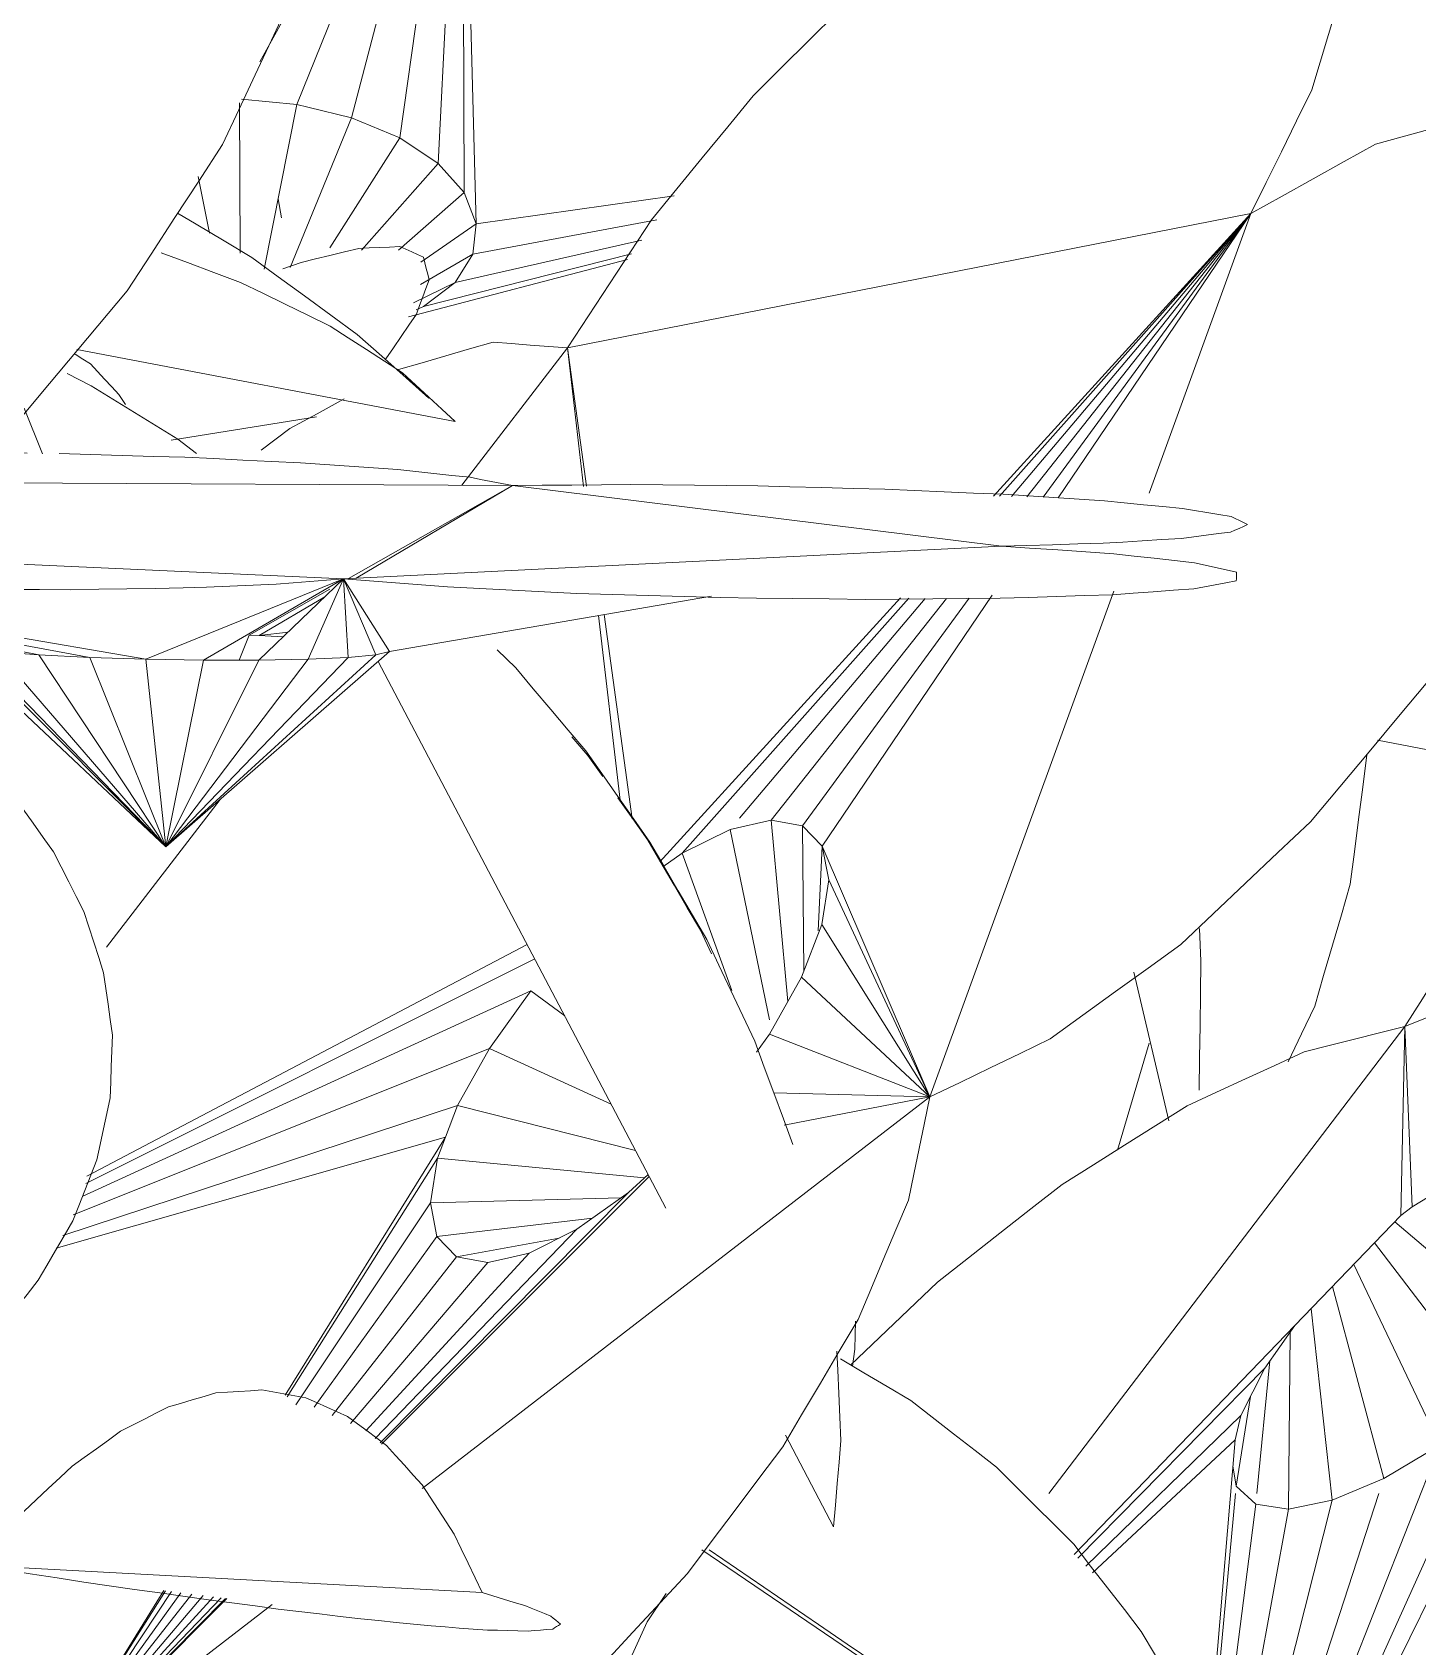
# Model space of a CAD drawing. Header units: metres. Extents: x 10.2 to 20.8, y -0.2 to 6.6.
# Drawn here: x 14.7528 to 14.8054, y 2.6856 to 2.7469 of the extents above; entities that cross this region are included whole.
import ezdxf

# ---------------------------------------------------------------- set-up
doc = ezdxf.new("R2010")
doc.units = ezdxf.units.M
doc.layers.add('Importações nas famílias', color=250, linetype='Continuous', lineweight=5)
doc.layers.add('Vegetação', color=7, linetype='Continuous', lineweight=5)

# ---------------------------------------------------------------- blocks, each defined once
blk = doc.blocks.new('Planta_pergolado_12200 - plantas pergolado_skp_Component_12-V3976-Corte 3')
at = {"layer": 'Importações nas famílias'}
blk.add_line((14.762248, 2.739896), (14.762127, 2.740619), dxfattribs=at)
blk = doc.blocks.new('Planta_pergolado_12200 - plantas pergolado_skp_Component_16-V3981-Corte 3')
blk.add_blockref('Planta_pergolado_12200 - plantas pergolado_skp_Component_12-V3976-Corte 3', (0, 0))
blk = doc.blocks.new('Planta_pergolado_12200 - plantas pergolado_skp_Component_12-V3995-Corte 3')
at = {"layer": 'Importações nas famílias'}
for p, q in [((14.784061, 2.697964), (14.784031, 2.696891)), ((14.784031, 2.696891), (14.783945, 2.696248))]:
    blk.add_line(p, q, dxfattribs=at)
blk = doc.blocks.new('Planta_pergolado_12200 - plantas pergolado_skp_Component_17-V3996-Corte 3')
at = {"layer": 'Importações nas famílias'}
for p, q in [((14.761431, 2.74582), (14.769106, 2.75976)), ((14.762839, 2.744203), (14.769106, 2.75976)), ((14.769106, 2.75976), (14.764918, 2.743701)), ((14.769106, 2.75976), (14.76675, 2.742938)), ((14.76821, 2.741967), (14.769106, 2.75976)), ((14.769198, 2.740854), (14.769106, 2.75976)), ((14.769106, 2.75976), (14.769648, 2.739674)), ((14.760679, 2.738547), (14.760655, 2.744266)), ((14.762839, 2.744203), (14.760731, 2.744403)), ((14.762839, 2.744203), (14.761595, 2.737942)), ((14.763257, 2.744102), (14.762839, 2.744203)), ((14.762576, 2.738005), (14.764918, 2.743701)), ((14.763257, 2.744102), (14.764918, 2.743701)), ((14.764918, 2.743701), (14.76675, 2.742938)), ((14.764083, 2.738752), (14.76675, 2.742938)), ((14.76675, 2.742938), (14.76821, 2.741967)), ((14.765297, 2.738661), (14.76821, 2.741967)), ((14.76821, 2.741967), (14.769198, 2.740854)), ((14.759519, 2.739314), (14.759084, 2.741472)), ((14.766693, 2.738669), (14.769198, 2.740854)), ((14.769198, 2.740854), (14.769648, 2.739674)), ((14.769648, 2.739674), (14.777174, 2.740728)), ((14.767542, 2.738208), (14.769648, 2.739674)), ((14.769527, 2.738509), (14.776509, 2.739826)), ((14.769527, 2.738509), (14.769648, 2.739674)), ((14.768846, 2.737436), (14.775938, 2.739049)), ((14.767073, 2.736129), (14.775393, 2.738309)), ((14.767529, 2.737362), (14.769527, 2.738509)), ((14.767649, 2.73653), (14.775551, 2.738523)), ((14.768846, 2.737436), (14.769527, 2.738509)), ((14.767271, 2.736664), (14.768846, 2.737436)), ((14.767649, 2.73653), (14.768846, 2.737436)), ((14.767364, 2.736404), (14.767649, 2.73653))]:
    blk.add_line(p, q, dxfattribs=at)
blk = doc.blocks.new('Planta_pergolado_12200 - plantas pergolado_skp_Component_16-V3997-Corte 3')
for name in ['Planta_pergolado_12200 - plantas pergolado_skp_Component_17-V3996-Corte 3', 'Planta_pergolado_12200 - plantas pergolado_skp_Component_12-V3995-Corte 3']:
    blk.add_blockref(name, (0, 0))
blk = doc.blocks.new('Planta_pergolado_12200 - plantas pergolado_skp_-V4057-Corte 3')
for name in ['Planta_pergolado_12200 - plantas pergolado_skp_Component_16-V3981-Corte 3', 'Planta_pergolado_12200 - plantas pergolado_skp_Component_16-V3997-Corte 3']:
    blk.add_blockref(name, (0, 0))
blk = doc.blocks.new('Planta_pergolado_12200 - plantas pergolado_skp_Component_12-V4360-Corte 3')
at = {"layer": 'Importações nas famílias'}
for p, q in [((14.754112, 2.733974), (14.755022, 2.733515)), ((14.75632, 2.7328), (14.756071, 2.733187)), ((14.753172, 2.730929), (14.75247, 2.732662)), ((14.758313, 2.731486), (14.759028, 2.730942))]:
    blk.add_line(p, q, dxfattribs=at)
at = {"layer": 'Importações nas famílias', "flags": 128}
for points in [[(14.754992, 2.734342), (14.754705, 2.734529), (14.754417, 2.734717)], [(14.756071, 2.733187), (14.755801, 2.733475), (14.755532, 2.733764), (14.755262, 2.734053), (14.754992, 2.734342)], [(14.755022, 2.733515), (14.755845, 2.733007), (14.756667, 2.7325), (14.75749, 2.731993), (14.758313, 2.731486)]]:
    blk.add_lwpolyline(points, dxfattribs=at)
blk = doc.blocks.new('Planta_pergolado_12200 - plantas pergolado_skp_Component_12-V4088-Corte 3')
at = {"layer": 'Importações nas famílias'}
for p, q in [((14.595494, 2.489186), (14.595587, 2.489406)), ((14.601585, 2.462775), (14.595494, 2.489186))]:
    blk.add_line(p, q, dxfattribs=at)
at = {"layer": 'Importações nas famílias', "flags": 128}
for points in [[(14.595679, 2.489625), (14.595772, 2.489845), (14.595864, 2.490064)], [(14.59679, 2.489866), (14.596923, 2.489599), (14.597057, 2.489331), (14.59719, 2.489063), (14.597324, 2.488795)], [(14.597324, 2.488795), (14.597465, 2.488372), (14.597606, 2.487949), (14.597747, 2.487526), (14.597889, 2.487104)], [(14.597889, 2.487104), (14.598034, 2.486536), (14.59818, 2.485968), (14.598326, 2.4854), (14.598471, 2.484832)], [(14.600388, 2.48547), (14.599818, 2.485954), (14.599247, 2.486438), (14.598677, 2.486922), (14.598106, 2.487406)], [(14.602315, 2.483399), (14.601834, 2.483916), (14.601352, 2.484434), (14.60087, 2.484952), (14.600388, 2.48547)], [(14.598471, 2.484832), (14.598618, 2.484132), (14.598765, 2.483433), (14.598911, 2.482733), (14.599058, 2.482034)], [(14.603866, 2.481216), (14.603478, 2.481761), (14.60309, 2.482307), (14.602703, 2.482853), (14.602315, 2.483399)], [(14.599058, 2.482034), (14.599202, 2.481219), (14.599346, 2.480404), (14.599491, 2.479589), (14.599635, 2.478774)], [(14.605022, 2.478946), (14.604733, 2.479513), (14.604444, 2.480081), (14.604155, 2.480648), (14.603866, 2.481216)], [(14.599635, 2.478774), (14.599773, 2.477863), (14.599912, 2.476952), (14.60005, 2.47604), (14.600189, 2.475129)], [(14.605772, 2.476613), (14.605584, 2.477196), (14.605397, 2.477779), (14.605209, 2.478362), (14.605022, 2.478946)], [(14.606106, 2.474244), (14.606023, 2.474837), (14.605939, 2.475429), (14.605855, 2.476021), (14.605772, 2.476613)], [(14.600189, 2.475129), (14.600318, 2.474143), (14.600448, 2.473157), (14.600577, 2.472171), (14.600706, 2.471185)], [(14.606022, 2.471866), (14.606043, 2.47246), (14.606064, 2.473055), (14.606085, 2.47365), (14.606106, 2.474244)], [(14.60552, 2.469503), (14.605646, 2.470094), (14.605771, 2.470685), (14.605897, 2.471275), (14.606022, 2.471866)], [(14.600706, 2.471185), (14.600824, 2.470148), (14.600941, 2.46911), (14.601058, 2.468073), (14.601176, 2.467035)], [(14.604606, 2.467184), (14.604834, 2.467764), (14.605063, 2.468344), (14.605291, 2.468924), (14.60552, 2.469503)], [(14.601176, 2.467035), (14.601278, 2.46597), (14.601381, 2.464905), (14.601483, 2.46384), (14.601585, 2.462775)], [(14.603289, 2.464933), (14.603618, 2.465496), (14.603948, 2.466058), (14.604277, 2.466621), (14.604606, 2.467184)], [(14.601585, 2.462775), (14.602011, 2.463315), (14.602437, 2.463854), (14.602863, 2.464393), (14.603289, 2.464933)]]:
    blk.add_lwpolyline(points, dxfattribs=at)
blk = doc.blocks.new('Planta_pergolado_12200 - plantas pergolado_skp_Component_12-V4361-Corte 3')
at = {"layer": 'Importações nas famílias'}
for p, q in [((14.770447, 2.723474), (14.771152, 2.722787)), ((14.77686, 2.702248), (14.765927, 2.723038)), ((14.773886, 2.719466), (14.773289, 2.720166)), ((14.774457, 2.718661), (14.773886, 2.719466)), ((14.778591, 2.71192), (14.778168, 2.712819)), ((14.783224, 2.690147), (14.781397, 2.693621))]:
    blk.add_line(p, q, dxfattribs=at)
at = {"layer": 'Importações nas famílias', "flags": 128}
for points in [[(14.771152, 2.722787), (14.771817, 2.722), (14.772482, 2.721213), (14.773147, 2.720427), (14.773812, 2.71964)], [(14.773812, 2.71964), (14.774422, 2.718773), (14.775031, 2.717905), (14.77564, 2.717038), (14.776249, 2.716171)], [(14.776168, 2.716246), (14.775598, 2.717051), (14.775027, 2.717856)], [(14.778168, 2.712819), (14.777668, 2.713676), (14.777168, 2.714533), (14.776668, 2.715389), (14.776168, 2.716246)], [(14.776249, 2.716171), (14.776789, 2.715243), (14.777328, 2.714316), (14.777867, 2.713388), (14.778406, 2.71246)], [(14.778406, 2.71246), (14.778863, 2.711494), (14.779319, 2.710528), (14.779776, 2.709562), (14.780232, 2.708596)], [(14.780232, 2.708596), (14.780596, 2.707614), (14.780959, 2.706633), (14.781322, 2.705651), (14.781685, 2.704669)], [(14.78335, 2.696825), (14.783384, 2.6961), (14.783425, 2.695208), (14.783467, 2.694315), (14.783508, 2.693423)], [(14.783508, 2.693423), (14.783437, 2.692604), (14.783366, 2.691785), (14.783295, 2.690966), (14.783224, 2.690147)]]:
    blk.add_lwpolyline(points, dxfattribs=at)
blk = doc.blocks.new('Planta_pergolado_12200 - plantas pergolado_skp_Component_17-V4362-Corte 3')
at = {"layer": 'Importações nas famílias'}
for p, q in [((14.751378, 2.730967), (14.752591, 2.730951)), ((14.771031, 2.729724), (14.749812, 2.729831)), ((14.764802, 2.726185), (14.771031, 2.729724)), ((14.771031, 2.729724), (14.765088, 2.726199)), ((14.789605, 2.727417), (14.771031, 2.729724)), ((14.746509, 2.726994), (14.764606, 2.726175)), ((14.746756, 2.7272), (14.747988, 2.726927)), ((14.789605, 2.727417), (14.764606, 2.726175)), ((14.757097, 2.723117), (14.764606, 2.726175)), ((14.759291, 2.723081), (14.764606, 2.726175)), ((14.76102, 2.724036), (14.764083, 2.725776)), ((14.764606, 2.726175), (14.761396, 2.723081)), ((14.764606, 2.726175), (14.763269, 2.723118)), ((14.764783, 2.723187), (14.764606, 2.726175)), ((14.765834, 2.723286), (14.764606, 2.726175)), ((14.764606, 2.726175), (14.76635, 2.723407)), ((14.744257, 2.725175), (14.754965, 2.723187)), ((14.757097, 2.723117), (14.744527, 2.725296)), ((14.763899, 2.725494), (14.761408, 2.724017)), ((14.76635, 2.723407), (14.778595, 2.725519)), ((14.743825, 2.724913), (14.750307, 2.723541)), ((14.743832, 2.724917), (14.749688, 2.723681)), ((14.743908, 2.724963), (14.75145, 2.723406)), ((14.744061, 2.725056), (14.753038, 2.723285)), ((14.760645, 2.723081), (14.76102, 2.724036)), ((14.76102, 2.724036), (14.761408, 2.724017)), ((14.761408, 2.724017), (14.762503, 2.724149)), ((14.761408, 2.724017), (14.762318, 2.72397)), ((14.749688, 2.723681), (14.749635, 2.723816)), ((14.750307, 2.723541), (14.749688, 2.723681)), ((14.749688, 2.723681), (14.757855, 2.715985)), ((14.757855, 2.715985), (14.750307, 2.723541)), ((14.750765, 2.723487), (14.750307, 2.723541)), ((14.757855, 2.715985), (14.750469, 2.723609)), ((14.75145, 2.723406), (14.750765, 2.723487)), ((14.753038, 2.723285), (14.75145, 2.723406)), ((14.75145, 2.723406), (14.757855, 2.715985)), ((14.757855, 2.715985), (14.76635, 2.723407)), ((14.765834, 2.723286), (14.76635, 2.723407)), ((14.757855, 2.715985), (14.753038, 2.723285)), ((14.754965, 2.723187), (14.753038, 2.723285)), ((14.757855, 2.715985), (14.754965, 2.723187)), ((14.757097, 2.723117), (14.754965, 2.723187)), ((14.757855, 2.715985), (14.757097, 2.723117)), ((14.759291, 2.723081), (14.757097, 2.723117)), ((14.757855, 2.715985), (14.765834, 2.723286)), ((14.757855, 2.715985), (14.764783, 2.723187)), ((14.757855, 2.715985), (14.763269, 2.723118)), ((14.759291, 2.723081), (14.757855, 2.715985)), ((14.757855, 2.715985), (14.761396, 2.723081)), ((14.759714, 2.723081), (14.759291, 2.723081)), ((14.759714, 2.723081), (14.761396, 2.723081)), ((14.761396, 2.723081), (14.763269, 2.723118)), ((14.763269, 2.723118), (14.764783, 2.723187)), ((14.764783, 2.723187), (14.765834, 2.723286))]:
    blk.add_line(p, q, dxfattribs=at)
at = {"layer": 'Importações nas famílias', "flags": 128}
for points in [[(14.753804, 2.730935), (14.754999, 2.7309), (14.756195, 2.730864), (14.757391, 2.730829), (14.758586, 2.730794)], [(14.758586, 2.730794), (14.759683, 2.730743), (14.76078, 2.730691), (14.761877, 2.730639), (14.762974, 2.730587)], [(14.762974, 2.730587), (14.763897, 2.730522), (14.764821, 2.730458), (14.765744, 2.730393), (14.766668, 2.730328)], [(14.766668, 2.730328), (14.767355, 2.730254), (14.768042, 2.73018), (14.768729, 2.730107), (14.769416, 2.730033)], [(14.769416, 2.730033), (14.769819, 2.729956), (14.770223, 2.729879), (14.770627, 2.729801), (14.771031, 2.729724)], [(14.771031, 2.729724), (14.772156, 2.729732), (14.77328, 2.72974), (14.774405, 2.729749), (14.77553, 2.729757)], [(14.77553, 2.729757), (14.776736, 2.729745), (14.777943, 2.729733), (14.779149, 2.729721), (14.780355, 2.729709)], [(14.780355, 2.729709), (14.781561, 2.729677), (14.782767, 2.729646), (14.783973, 2.729614), (14.785178, 2.729583)], [(14.785178, 2.729583), (14.786301, 2.729534), (14.787424, 2.729486), (14.788547, 2.729437), (14.78967, 2.729388)], [(14.78967, 2.729388), (14.790634, 2.729326), (14.791597, 2.729263), (14.792561, 2.7292), (14.793525, 2.729138)], [(14.793525, 2.729138), (14.794263, 2.729066), (14.795002, 2.728993), (14.79574, 2.728921), (14.796479, 2.728849)], [(14.796479, 2.728849), (14.796942, 2.728772), (14.797405, 2.728695), (14.797869, 2.728618), (14.798332, 2.728541)], [(14.798957, 2.728235), (14.798796, 2.728164), (14.798635, 2.728093), (14.798474, 2.728023), (14.798313, 2.727952)], [(14.798332, 2.728541), (14.798488, 2.728464), (14.798645, 2.728388), (14.798801, 2.728311), (14.798957, 2.728235)], [(14.796442, 2.727711), (14.795699, 2.727665), (14.794957, 2.72762), (14.794214, 2.727574), (14.793472, 2.727529)], [(14.798313, 2.727952), (14.797845, 2.727892), (14.797377, 2.727831), (14.796909, 2.727771), (14.796442, 2.727711)], [(14.793472, 2.727529), (14.792505, 2.727501), (14.791539, 2.727473), (14.790572, 2.727445), (14.789605, 2.727417)], [(14.789605, 2.727417), (14.790673, 2.727344), (14.791741, 2.727271), (14.792809, 2.727198), (14.793876, 2.727125)], [(14.793876, 2.727125), (14.794642, 2.72704), (14.795408, 2.726956), (14.796175, 2.726872), (14.796941, 2.726787)], [(14.796941, 2.726787), (14.79734, 2.726699), (14.797739, 2.726611), (14.798138, 2.726522), (14.798536, 2.726434)], [(14.798536, 2.726434), (14.798534, 2.726349), (14.798532, 2.726265), (14.79853, 2.72618), (14.798528, 2.726095)], [(14.749504, 2.725778), (14.748288, 2.725802), (14.747072, 2.725826), (14.745856, 2.72585), (14.745022, 2.725866)], [(14.754238, 2.725762), (14.753054, 2.725766), (14.751871, 2.72577), (14.750688, 2.725774), (14.749504, 2.725778)], [(14.758519, 2.725827), (14.757449, 2.725811), (14.756378, 2.725795), (14.755308, 2.725779), (14.754238, 2.725762)], [(14.762055, 2.725968), (14.761171, 2.725933), (14.760287, 2.725897), (14.759403, 2.725862), (14.758519, 2.725827)], [(14.764606, 2.726175), (14.763968, 2.726124), (14.76333, 2.726072), (14.762693, 2.72602), (14.762055, 2.725968)], [(14.768558, 2.725867), (14.76757, 2.725944), (14.766582, 2.726021), (14.765594, 2.726098), (14.764606, 2.726175)], [(14.773468, 2.725621), (14.772241, 2.725683), (14.771013, 2.725744), (14.769786, 2.725805), (14.768558, 2.725867)], [(14.796915, 2.7258), (14.796145, 2.725743), (14.795375, 2.725687), (14.794605, 2.72563), (14.793836, 2.725573)], [(14.798528, 2.726095), (14.798124, 2.726021), (14.797721, 2.725948), (14.797318, 2.725874), (14.796915, 2.7258)], [(14.778915, 2.725459), (14.777553, 2.7255), (14.776192, 2.72554), (14.77483, 2.725581), (14.773468, 2.725621)], [(14.784434, 2.725395), (14.783054, 2.725411), (14.781675, 2.725427), (14.780295, 2.725443), (14.778915, 2.725459)], [(14.789553, 2.725434), (14.788274, 2.725424), (14.786994, 2.725415), (14.785714, 2.725405), (14.784434, 2.725395)], [(14.793836, 2.725573), (14.792765, 2.725538), (14.791695, 2.725504), (14.790624, 2.725469), (14.789553, 2.725434)]]:
    blk.add_lwpolyline(points, dxfattribs=at)
blk = doc.blocks.new('Planta_pergolado_12200 - plantas pergolado_skp_Component_16-V4363-Corte 3')
for name, p in [('Planta_pergolado_12200 - plantas pergolado_skp_Component_12-V4360-Corte 3', (0, 0)), ('Planta_pergolado_12200 - plantas pergolado_skp_Component_17-V4362-Corte 3', (0, 0)), ('Planta_pergolado_12200 - plantas pergolado_skp_Component_12-V4088-Corte 3', (0.149723, 0.234583)), ('Planta_pergolado_12200 - plantas pergolado_skp_Component_12-V4361-Corte 3', (0, 0))]:
    blk.add_blockref(name, p)
blk = doc.blocks.new('Planta_pergolado_12200 - plantas pergolado_skp_Component_12-V4394-Corte 3')
at = {"layer": 'Importações nas famílias'}
for p, q in [((14.736458, 2.696003), (14.737286, 2.69607)), ((14.736934, 2.687892), (14.728594, 2.690666)), ((14.769381, 2.677101), (14.76616, 2.678172))]:
    blk.add_line(p, q, dxfattribs=at)
at = {"layer": 'Importações nas famílias', "flags": 128}
for points in [[(14.737286, 2.69607), (14.738208, 2.695972), (14.73913, 2.695874), (14.740051, 2.695775), (14.740973, 2.695677)], [(14.769381, 2.677101), (14.769007, 2.677776), (14.768633, 2.678451), (14.768259, 2.679126)], [(14.767555, 2.679072), (14.768467, 2.678088), (14.769381, 2.677101)]]:
    blk.add_lwpolyline(points, dxfattribs=at)
blk = doc.blocks.new('Planta_pergolado_12200 - plantas pergolado_skp_Component_16-V4397-Corte 3')
blk.add_blockref('Planta_pergolado_12200 - plantas pergolado_skp_Component_12-V4394-Corte 3', (0, 0))
blk = doc.blocks.new('Planta_pergolado_12200 - plantas pergolado_skp_-V4413-Corte 3')
blk.add_blockref('Planta_pergolado_12200 - plantas pergolado_skp_Component_16-V4397-Corte 3', (0, 0))
blk = doc.blocks.new('Planta_pergolado_12200 - plantas pergolado_skp_-V4414-Corte 3')
for name in ['Planta_pergolado_12200 - plantas pergolado_skp_-V4413-Corte 3', 'Planta_pergolado_12200 - plantas pergolado_skp_Component_16-V4363-Corte 3']:
    blk.add_blockref(name, (0, 0))
blk = doc.blocks.new('Planta_pergolado_12200 - plantas pergolado_skp_-V4514-Corte 3')
for name in ['Planta_pergolado_12200 - plantas pergolado_skp_-V4414-Corte 3', 'Planta_pergolado_12200 - plantas pergolado_skp_-V4057-Corte 3']:
    blk.add_blockref(name, (0, 0))
blk = doc.blocks.new('Planta_pergolado_12200 - plantas pergolado_skp_Component_12-V5023-Corte 3')
at = {"layer": 'Importações nas famílias'}
blk.add_line((14.76988, 2.687646), (14.750673, 2.688674), dxfattribs=at)
at = {"layer": 'Importações nas famílias', "flags": 128}
for points in [[(14.759761, 2.69523), (14.759312, 2.695098), (14.758864, 2.694967), (14.758415, 2.694835), (14.757966, 2.694704)], [(14.761506, 2.695344), (14.76107, 2.695316), (14.760634, 2.695287), (14.760198, 2.695258), (14.759761, 2.69523)], [(14.76318, 2.695047), (14.762762, 2.695121), (14.762343, 2.695196), (14.761925, 2.69527), (14.761506, 2.695344)], [(14.757966, 2.694704), (14.757509, 2.694471), (14.757052, 2.694238), (14.756595, 2.694006), (14.756138, 2.693773)], [(14.764765, 2.69434), (14.764369, 2.694517), (14.763973, 2.694693), (14.763577, 2.69487), (14.76318, 2.695047)], [(14.766244, 2.693232), (14.765874, 2.693509), (14.765504, 2.693786), (14.765135, 2.694063), (14.764765, 2.69434)], [(14.756138, 2.693773), (14.755679, 2.693441), (14.755219, 2.69311), (14.75476, 2.692778), (14.7543, 2.692447)], [(14.767599, 2.691735), (14.76726, 2.692109), (14.766921, 2.692484), (14.766582, 2.692858), (14.766244, 2.693232)], [(14.7543, 2.692447), (14.753843, 2.69202), (14.753386, 2.691594), (14.752929, 2.691167), (14.752472, 2.690741)], [(14.768815, 2.689866), (14.768511, 2.690333), (14.768207, 2.690801), (14.767903, 2.691268), (14.767599, 2.691735)], [(14.752472, 2.690741), (14.752022, 2.690224), (14.751572, 2.689707), (14.751123, 2.68919), (14.750673, 2.688674)], [(14.76988, 2.687646), (14.769614, 2.688201), (14.769348, 2.688756), (14.769082, 2.689311), (14.768815, 2.689866)], [(14.750673, 2.688674), (14.751691, 2.688516), (14.75271, 2.688359), (14.753728, 2.688202), (14.754746, 2.688044)], [(14.754746, 2.688044), (14.755708, 2.687905), (14.756671, 2.687766), (14.757633, 2.687627), (14.758595, 2.687488)], [(14.758595, 2.687488), (14.759479, 2.68737), (14.760363, 2.687252), (14.761247, 2.687134), (14.762131, 2.687017)], [(14.771494, 2.687148), (14.77109, 2.687272), (14.770687, 2.687397), (14.770284, 2.687521), (14.76988, 2.687646)], [(14.772491, 2.686744), (14.772242, 2.686845), (14.771992, 2.686946), (14.771743, 2.687047), (14.771494, 2.687148)], [(14.762131, 2.687017), (14.762915, 2.686923), (14.7637, 2.68683), (14.764485, 2.686736), (14.765269, 2.686643)], [(14.765269, 2.686643), (14.765937, 2.686576), (14.766604, 2.686509), (14.767271, 2.686441), (14.767938, 2.686374)], [(14.772848, 2.686443), (14.772759, 2.686518), (14.77267, 2.686593), (14.77258, 2.686669), (14.772491, 2.686744)], [(14.767938, 2.686374), (14.768472, 2.686335), (14.769005, 2.686296), (14.769539, 2.686257), (14.770073, 2.686218)], [(14.770073, 2.686218), (14.770461, 2.686208), (14.770849, 2.686197), (14.771237, 2.686187), (14.771625, 2.686177)], [(14.771625, 2.686177), (14.771858, 2.686196), (14.772091, 2.686215), (14.772324, 2.686234), (14.772557, 2.686253)], [(14.772557, 2.686253), (14.77263, 2.6863), (14.772703, 2.686348), (14.772776, 2.686395), (14.772848, 2.686443)]]:
    blk.add_lwpolyline(points, dxfattribs=at)
blk = doc.blocks.new('Planta_pergolado_12200 - plantas pergolado_skp_Component_16-V5027-Corte 3')
blk.add_blockref('Planta_pergolado_12200 - plantas pergolado_skp_Component_12-V5023-Corte 3', (0, 0))
blk = doc.blocks.new('Planta_pergolado_12200 - plantas pergolado_skp_Component_12-V5068-Corte 3')
at = {"layer": 'Importações nas famílias'}
for p, q in [((14.762308, 2.737957), (14.763, 2.738204)), ((14.763582, 2.732327), (14.758055, 2.731447))]:
    blk.add_line(p, q, dxfattribs=at)
at = {"layer": 'Importações nas famílias', "flags": 128}
for points in [[(14.763, 2.738204), (14.763547, 2.738337), (14.764094, 2.73847), (14.764642, 2.738603), (14.765189, 2.738735)], [(14.765189, 2.738735), (14.76558, 2.738752), (14.76597, 2.738768), (14.76636, 2.738785), (14.766751, 2.738801)], [(14.766751, 2.738801), (14.766975, 2.7387), (14.767199, 2.7386), (14.767423, 2.738499), (14.767648, 2.738399)], [(14.767648, 2.738399), (14.7677, 2.738184), (14.767753, 2.737968), (14.767806, 2.737753), (14.767859, 2.737538)], [(14.767859, 2.737538), (14.767739, 2.737213), (14.767619, 2.736889), (14.767499, 2.736564), (14.767379, 2.736239)], [(14.767379, 2.736239), (14.767089, 2.735813), (14.766799, 2.735386), (14.766509, 2.734959), (14.76622, 2.734533)]]:
    blk.add_lwpolyline(points, dxfattribs=at)
blk = doc.blocks.new('Planta_pergolado_12200 - plantas pergolado_skp_Component_12-V5069-Corte 3')
at = {"layer": 'Importações nas famílias'}
blk.add_line((14.800142, 2.67439), (14.778223, 2.689266), dxfattribs=at)
at = {"layer": 'Importações nas famílias', "flags": 128}
for points in [[(14.786157, 2.694949), (14.785266, 2.695474), (14.784376, 2.695999), (14.783485, 2.696524)], [(14.789422, 2.692415), (14.788606, 2.693049), (14.787789, 2.693682), (14.786973, 2.694315), (14.786157, 2.694949)], [(14.792352, 2.689477), (14.791619, 2.690212), (14.790887, 2.690946), (14.790154, 2.691681), (14.789422, 2.692415)], [(14.778504, 2.689268), (14.779543, 2.688558), (14.780582, 2.687849), (14.781621, 2.687139), (14.78266, 2.68643)], [(14.794915, 2.686167), (14.794274, 2.686995), (14.793634, 2.687822), (14.792993, 2.68865), (14.792352, 2.689477)], [(14.78266, 2.68643), (14.783746, 2.685685), (14.784832, 2.684941), (14.785918, 2.684197), (14.787005, 2.683453)], [(14.797083, 2.682522), (14.796541, 2.683433), (14.795999, 2.684345), (14.795457, 2.685256), (14.794915, 2.686167)], [(14.787005, 2.683453), (14.788112, 2.682691), (14.78922, 2.681929), (14.790328, 2.681167), (14.791436, 2.680406)], [(14.798832, 2.678582), (14.798395, 2.679567), (14.797958, 2.680552), (14.797521, 2.681537), (14.797083, 2.682522)], [(14.791436, 2.680406), (14.792539, 2.679645), (14.793642, 2.678884), (14.794746, 2.678122), (14.795849, 2.677361)], [(14.800142, 2.67439), (14.799814, 2.675438), (14.799487, 2.676486), (14.799159, 2.677534), (14.798832, 2.678582)], [(14.795849, 2.677361), (14.796922, 2.676619), (14.797995, 2.675876), (14.799069, 2.675133), (14.800142, 2.67439)]]:
    blk.add_lwpolyline(points, dxfattribs=at)
blk = doc.blocks.new('Planta_pergolado_12200 - plantas pergolado_skp_Component_12-V5071-Corte 3')
at = {"layer": 'Importações nas famílias'}
blk.add_line((14.818264, 2.717301), (14.803896, 2.720043), dxfattribs=at)
at = {"layer": 'Importações nas famílias', "flags": 128}
for points in [[(14.810542, 2.723537), (14.809482, 2.724166), (14.808423, 2.724796), (14.807711, 2.725219)], [(14.807096, 2.723713), (14.808098, 2.723338), (14.8091, 2.722963), (14.810102, 2.722587)], [(14.814543, 2.720608), (14.813543, 2.72134), (14.812543, 2.722072), (14.811542, 2.722804), (14.810542, 2.723537)], [(14.810102, 2.722587), (14.810956, 2.722173), (14.81181, 2.721758), (14.812664, 2.721344), (14.813518, 2.720929)], [(14.813518, 2.720929), (14.814203, 2.720485), (14.814889, 2.720041), (14.815574, 2.719597), (14.81626, 2.719153)], [(14.817262, 2.718192), (14.816404, 2.718954), (14.815474, 2.719781), (14.814543, 2.720608)], [(14.81626, 2.719153), (14.816761, 2.71869), (14.817262, 2.718227), (14.817763, 2.717764), (14.818264, 2.717301)]]:
    blk.add_lwpolyline(points, dxfattribs=at)
blk = doc.blocks.new('Planta_pergolado_12200 - plantas pergolado_skp_Component_17-V5072-Corte 3')
at = {"layer": 'Importações nas famílias'}
for p, q in [((14.799085, 2.740061), (14.773117, 2.73495)), ((14.789299, 2.729323), (14.799085, 2.740061)), ((14.789536, 2.729317), (14.799085, 2.740061)), ((14.789992, 2.729305), (14.799085, 2.740061)), ((14.790567, 2.72929), (14.799085, 2.740061)), ((14.791187, 2.729274), (14.799085, 2.740061)), ((14.79176, 2.72925), (14.799085, 2.740061)), ((14.799085, 2.740061), (14.795223, 2.729429)), ((14.773117, 2.73495), (14.769106, 2.729734)), ((14.77373, 2.729684), (14.773117, 2.73495)), ((14.773117, 2.73495), (14.773838, 2.729703)), ((14.76148, 2.73107), (14.762571, 2.731891)), ((14.776625, 2.715415), (14.785771, 2.725451)), ((14.777474, 2.715744), (14.786092, 2.725442)), ((14.779653, 2.717074), (14.786711, 2.725423)), ((14.780855, 2.717008), (14.787511, 2.725425)), ((14.78205, 2.716792), (14.788381, 2.725441)), ((14.782796, 2.716019), (14.789256, 2.725554)), ((14.79387, 2.725704), (14.786889, 2.706484)), ((14.775118, 2.717768), (14.774302, 2.724778)), ((14.77451, 2.724814), (14.775577, 2.717051)), ((14.759925, 2.717793), (14.755603, 2.712172)), ((14.777474, 2.715744), (14.779295, 2.71665)), ((14.779295, 2.71665), (14.780855, 2.717008)), ((14.780792, 2.709408), (14.779295, 2.71665)), ((14.781487, 2.710106), (14.780855, 2.717008)), ((14.780855, 2.717008), (14.78205, 2.716792)), ((14.782091, 2.711254), (14.78205, 2.716792)), ((14.78205, 2.716792), (14.782796, 2.716019)), ((14.782639, 2.712794), (14.782796, 2.716019)), ((14.786889, 2.706484), (14.782796, 2.716019)), ((14.783043, 2.714739), (14.782796, 2.716019)), ((14.776746, 2.715225), (14.777474, 2.715744)), ((14.779362, 2.710528), (14.777474, 2.715744)), ((14.782775, 2.713041), (14.783043, 2.714739)), ((14.783043, 2.714739), (14.786889, 2.706484)), ((14.782009, 2.71104), (14.782775, 2.713041)), ((14.782775, 2.713041), (14.786889, 2.706484)), ((14.754853, 2.70347), (14.771585, 2.71228)), ((14.754819, 2.703191), (14.771877, 2.711725)), ((14.780798, 2.708873), (14.782009, 2.71104)), ((14.786889, 2.706484), (14.782009, 2.71104)), ((14.771728, 2.710509), (14.754677, 2.702703)), ((14.770154, 2.708324), (14.771728, 2.710509)), ((14.773015, 2.70956), (14.771728, 2.710509)), ((14.780304, 2.708187), (14.780798, 2.708873)), ((14.786889, 2.706484), (14.780798, 2.708873)), ((14.770154, 2.708324), (14.754332, 2.701997)), ((14.768943, 2.706156), (14.770154, 2.708324)), ((14.774782, 2.706201), (14.770154, 2.708324)), ((14.768943, 2.706156), (14.753947, 2.701209)), ((14.7676, 2.691595), (14.786889, 2.706484)), ((14.768484, 2.704957), (14.768943, 2.706156)), ((14.775703, 2.704448), (14.768943, 2.706156)), ((14.780959, 2.706641), (14.786889, 2.706484)), ((14.781351, 2.705403), (14.786889, 2.706484)), ((14.768484, 2.704957), (14.75369, 2.700732)), ((14.762397, 2.695146), (14.768484, 2.704957)), ((14.768177, 2.704156), (14.768484, 2.704957)), ((14.762471, 2.695078), (14.768177, 2.704156)), ((14.767909, 2.702457), (14.768177, 2.704156)), ((14.768177, 2.704156), (14.776046, 2.703403)), ((14.776223, 2.703459), (14.766049, 2.693285)), ((14.776186, 2.70353), (14.775435, 2.702846)), ((14.7628, 2.694776), (14.767909, 2.702457)), ((14.765997, 2.693333), (14.775435, 2.702846)), ((14.775147, 2.702641), (14.767909, 2.702457)), ((14.768156, 2.701178), (14.767909, 2.702457)), ((14.775435, 2.702846), (14.773478, 2.701453)), ((14.768156, 2.701178), (14.774065, 2.70187)), ((14.765811, 2.693504), (14.773478, 2.701453)), ((14.773478, 2.701453), (14.771657, 2.700546)), ((14.76349, 2.694684), (14.768156, 2.701178)), ((14.768902, 2.700404), (14.768156, 2.701178)), ((14.768902, 2.700404), (14.772797, 2.701114)), ((14.764176, 2.694378), (14.768902, 2.700404)), ((14.76487, 2.694069), (14.770097, 2.700189)), ((14.765457, 2.693786), (14.771657, 2.700546)), ((14.770097, 2.700189), (14.768902, 2.700404)), ((14.770722, 2.700332), (14.770097, 2.700189)), ((14.771657, 2.700546), (14.770722, 2.700332)), ((14.753384, 2.680621), (14.757787, 2.687716)), ((14.753384, 2.680621), (14.75784, 2.687709)), ((14.753384, 2.680621), (14.758079, 2.687679)), ((14.753384, 2.680621), (14.758425, 2.687635)), ((14.753384, 2.680621), (14.758845, 2.687582)), ((14.753384, 2.680621), (14.759282, 2.687527)), ((14.753384, 2.680621), (14.759672, 2.687478)), ((14.753384, 2.680621), (14.759962, 2.687441)), ((14.753384, 2.680621), (14.76013, 2.68742)), ((14.760177, 2.687414), (14.753384, 2.680621)), ((14.753384, 2.680621), (14.761901, 2.687195))]:
    blk.add_line(p, q, dxfattribs=at)
at = {"layer": 'Importações nas famílias', "flags": 128}
for points in [[(14.780171, 2.744534), (14.781237, 2.745593), (14.782304, 2.746651), (14.78337, 2.74771), (14.784436, 2.748768)], [(14.80266, 2.74896), (14.802344, 2.74791), (14.802027, 2.746859), (14.80171, 2.745808), (14.801394, 2.744758)], [(14.77631, 2.739821), (14.777276, 2.741), (14.778241, 2.742178), (14.779206, 2.743356), (14.780171, 2.744534)], [(14.801394, 2.744758), (14.800816, 2.743584), (14.800239, 2.742409), (14.799662, 2.741235), (14.799085, 2.740061)], [(14.803811, 2.742696), (14.804826, 2.742973), (14.80584, 2.74325), (14.806855, 2.743527), (14.807869, 2.743804)], [(14.799085, 2.740061), (14.800266, 2.74072), (14.801448, 2.741378), (14.80263, 2.742037), (14.803811, 2.742696)], [(14.773117, 2.73495), (14.773915, 2.736168), (14.774713, 2.737386), (14.775512, 2.738604), (14.77631, 2.739821)], [(14.766693, 2.73413), (14.767592, 2.734391), (14.768491, 2.734652), (14.76939, 2.734913), (14.77029, 2.735174)], [(14.77029, 2.735174), (14.770996, 2.735118), (14.771703, 2.735062), (14.77241, 2.735006), (14.773117, 2.73495)], [(14.762571, 2.731891), (14.763602, 2.732451), (14.764632, 2.733011)], [(14.805803, 2.722273), (14.804687, 2.720939), (14.803571, 2.719605), (14.802456, 2.718272), (14.80134, 2.716938)], [(14.80134, 2.716938), (14.800109, 2.715773), (14.798879, 2.714608), (14.797649, 2.713443), (14.796419, 2.712278)], [(14.796419, 2.712278), (14.795179, 2.711381), (14.79394, 2.710485), (14.7927, 2.709588), (14.791461, 2.708691)], [(14.791461, 2.708691), (14.790318, 2.708139), (14.789175, 2.707587), (14.788032, 2.707036), (14.786889, 2.706484)], [(14.786889, 2.706484), (14.786684, 2.705503), (14.786479, 2.704523), (14.786273, 2.703542), (14.786068, 2.702562)], [(14.786068, 2.702562), (14.785591, 2.701428), (14.785114, 2.700294), (14.784638, 2.69916), (14.784161, 2.698026)], [(14.784161, 2.698026), (14.783445, 2.696815), (14.782729, 2.695605), (14.782014, 2.694395), (14.781298, 2.693185)], [(14.781298, 2.693185), (14.780392, 2.691981), (14.779486, 2.690777), (14.77858, 2.689573), (14.777675, 2.688369)], [(14.777675, 2.688369), (14.77664, 2.687253), (14.775606, 2.686138), (14.774572, 2.685022), (14.773537, 2.683907)]]:
    blk.add_lwpolyline(points, dxfattribs=at)
blk = doc.blocks.new('Planta_pergolado_12200 - plantas pergolado_skp_Component_16-V5073-Corte 3')
for name in ['Planta_pergolado_12200 - plantas pergolado_skp_Component_17-V5072-Corte 3', 'Planta_pergolado_12200 - plantas pergolado_skp_Component_12-V5068-Corte 3', 'Planta_pergolado_12200 - plantas pergolado_skp_Component_12-V5071-Corte 3', 'Planta_pergolado_12200 - plantas pergolado_skp_Component_12-V5069-Corte 3']:
    blk.add_blockref(name, (0, 0))
blk = doc.blocks.new('Planta_pergolado_12200 - plantas pergolado_skp_Component_12-V5076-Corte 3')
at = {"layer": 'Importações nas famílias'}
blk.add_line((14.795223, 2.708528), (14.79402, 2.704465), dxfattribs=at)
blk = doc.blocks.new('Planta_pergolado_12200 - plantas pergolado_skp_Component_12-V5078-Corte 3')
at = {"layer": 'Importações nas famílias'}
for p, q in [((14.784396, 2.755091), (14.785704, 2.749488)), ((14.786566, 2.751954), (14.787072, 2.751073)), ((14.797124, 2.712882), (14.797177, 2.711643)), ((14.794637, 2.711227), (14.795958, 2.705568))]:
    blk.add_line(p, q, dxfattribs=at)
at = {"layer": 'Importações nas famílias', "flags": 128}
for points in [[(14.788658, 2.75203), (14.787593, 2.752795), (14.786527, 2.75356), (14.785462, 2.754325), (14.784396, 2.755091)], [(14.784396, 2.755091), (14.784939, 2.754306), (14.785481, 2.753522), (14.786024, 2.752738), (14.786566, 2.751954)], [(14.802857, 2.714564), (14.803014, 2.715793), (14.803172, 2.717022), (14.803329, 2.71825), (14.803486, 2.719479)], [(14.801509, 2.709935), (14.801846, 2.711092), (14.802183, 2.71225), (14.80252, 2.713407), (14.802857, 2.714564)], [(14.797177, 2.711643), (14.797163, 2.710418), (14.797149, 2.709193), (14.797135, 2.707968), (14.797122, 2.706743)], [(14.800492, 2.707817), (14.801001, 2.708876), (14.801509, 2.709935)]]:
    blk.add_lwpolyline(points, dxfattribs=at)
blk = doc.blocks.new('Planta_pergolado_12200 - plantas pergolado_skp_Component_17-V5079-Corte 3')
at = {"layer": 'Importações nas famílias'}
for p, q in [((14.828033, 2.718495), (14.804931, 2.709157)), ((14.805212, 2.702302), (14.828429, 2.716654)), ((14.804931, 2.709157), (14.791408, 2.69141)), ((14.80478, 2.701976), (14.804931, 2.709157)), ((14.804931, 2.709157), (14.805212, 2.702302)), ((14.792368, 2.689091), (14.80478, 2.701976)), ((14.80478, 2.701976), (14.805212, 2.702302)), ((14.804546, 2.701733), (14.810428, 2.696731)), ((14.803778, 2.700936), (14.808403, 2.694869)), ((14.802987, 2.700115), (14.806254, 2.693248)), ((14.804129, 2.69198), (14.80218, 2.699277)), ((14.801367, 2.698433), (14.802171, 2.691151)), ((14.799608, 2.696176), (14.800747, 2.69779)), ((14.800514, 2.690817), (14.800571, 2.697541)), ((14.799311, 2.69141), (14.7998, 2.696447)), ((14.810428, 2.696731), (14.799873, 2.67525)), ((14.799608, 2.696176), (14.792506, 2.688954)), ((14.798702, 2.694371), (14.799608, 2.696176)), ((14.799064, 2.695091), (14.798528, 2.691692)), ((14.799751, 2.675641), (14.808403, 2.694869)), ((14.798702, 2.694371), (14.79281, 2.688648)), ((14.798481, 2.693454), (14.798702, 2.694371)), ((14.798481, 2.693454), (14.793065, 2.688392)), ((14.79747, 2.681496), (14.798481, 2.693454)), ((14.799562, 2.676247), (14.806254, 2.693248)), ((14.806254, 2.693248), (14.804129, 2.69198)), ((14.798528, 2.691692), (14.798398, 2.692463)), ((14.797564, 2.681314), (14.798502, 2.69141)), ((14.799272, 2.691002), (14.798528, 2.691692)), ((14.79927, 2.677063), (14.803943, 2.69141)), ((14.802955, 2.691483), (14.802171, 2.691151)), ((14.804129, 2.69198), (14.802955, 2.691483)), ((14.797934, 2.680552), (14.799272, 2.691002)), ((14.798409, 2.679352), (14.800514, 2.690817)), ((14.798876, 2.67811), (14.802171, 2.691151)), ((14.800514, 2.690817), (14.799272, 2.691002)), ((14.802171, 2.691151), (14.800514, 2.690817)), ((14.776146, 2.686531), (14.776863, 2.687606))]:
    blk.add_line(p, q, dxfattribs=at)
at = {"layer": 'Importações nas famílias', "flags": 128}
for points in [[(14.804931, 2.709157), (14.805597, 2.710217), (14.806263, 2.711278), (14.806929, 2.712338), (14.807595, 2.713399)], [(14.801102, 2.708191), (14.802059, 2.708432), (14.803016, 2.708674), (14.803974, 2.708915), (14.804931, 2.709157)], [(14.796661, 2.706145), (14.797771, 2.706657), (14.798881, 2.707168), (14.799992, 2.70768), (14.801102, 2.708191)], [(14.791911, 2.70316), (14.793098, 2.703906), (14.794286, 2.704653), (14.795473, 2.705399), (14.796661, 2.706145)], [(14.787175, 2.699437), (14.788359, 2.700368), (14.789543, 2.701298), (14.790727, 2.702229), (14.791911, 2.70316)], [(14.783876, 2.696283), (14.784976, 2.697334), (14.786075, 2.698386), (14.787175, 2.699437)], [(14.774367, 2.682629), (14.774812, 2.683605), (14.775257, 2.68458), (14.775701, 2.685556), (14.776146, 2.686531)]]:
    blk.add_lwpolyline(points, dxfattribs=at)
blk = doc.blocks.new('Planta_pergolado_12200 - plantas pergolado_skp_Component_16-V5080-Corte 3')
for name in ['Planta_pergolado_12200 - plantas pergolado_skp_Component_12-V5078-Corte 3', 'Planta_pergolado_12200 - plantas pergolado_skp_Component_17-V5079-Corte 3', 'Planta_pergolado_12200 - plantas pergolado_skp_Component_12-V5076-Corte 3']:
    blk.add_blockref(name, (0, 0))
blk = doc.blocks.new('Planta_pergolado_12200 - plantas pergolado_skp_Component_17-V5089-Corte 3')
at = {"layer": 'Importações nas famílias', "flags": 128}
for points in [[(14.76249, 2.747978), (14.761871, 2.746654), (14.761253, 2.74533), (14.760634, 2.744005), (14.760015, 2.742681)], [(14.760015, 2.742681), (14.759109, 2.741292), (14.758203, 2.739904), (14.757296, 2.738516), (14.75639, 2.737127)], [(14.75639, 2.737127), (14.755275, 2.735794), (14.754159, 2.73446), (14.753043, 2.733126), (14.751927, 2.731793)]]:
    blk.add_lwpolyline(points, dxfattribs=at)
blk = doc.blocks.new('Planta_pergolado_12200 - plantas pergolado_skp_Component_16-V5090-Corte 3')
for name, p in [('Planta_pergolado_12200 - plantas pergolado_skp_Component_17-V5089-Corte 3', (0, 0)), ('Planta_pergolado_12200 - plantas pergolado_skp_Component_12-V5071-Corte 3', (-0.049413, 0.014855))]:
    blk.add_blockref(name, p)
blk = doc.blocks.new('Planta_pergolado_12200 - plantas pergolado_skp_-V5111-Corte 3')
for name in ['Planta_pergolado_12200 - plantas pergolado_skp_Component_16-V5090-Corte 3', 'Planta_pergolado_12200 - plantas pergolado_skp_Component_16-V5073-Corte 3', 'Planta_pergolado_12200 - plantas pergolado_skp_Component_16-V5080-Corte 3']:
    blk.add_blockref(name, (0, 0))
blk = doc.blocks.new('Planta_pergolado_12200 - plantas pergolado_skp_-V5112-Corte 3')
for name in ['Planta_pergolado_12200 - plantas pergolado_skp_-V5111-Corte 3', 'Planta_pergolado_12200 - plantas pergolado_skp_Component_16-V5027-Corte 3']:
    blk.add_blockref(name, (0, 0))
blk = doc.blocks.new('Planta_pergolado_12200 - plantas pergolado_skp_-V5113-Corte 3')
blk.add_blockref('Planta_pergolado_12200 - plantas pergolado_skp_-V5112-Corte 3', (0, 0))
blk = doc.blocks.new('Planta_pergolado_12200 - Planta_pergolado_12200-V5114-Corte 3')
for name in ['Planta_pergolado_12200 - plantas pergolado_skp_-V4514-Corte 3', 'Planta_pergolado_12200 - plantas pergolado_skp_-V5113-Corte 3']:
    blk.add_blockref(name, (0, 0))

msp = doc.modelspace()

# ---------------------------------------------------------------- block references
at = {"layer": 'Vegetação', "color": 250}
msp.add_blockref('Planta_pergolado_12200 - Planta_pergolado_12200-V5114-Corte 3', (0, 0), dxfattribs=at)

doc.saveas('drawing.dxf')
